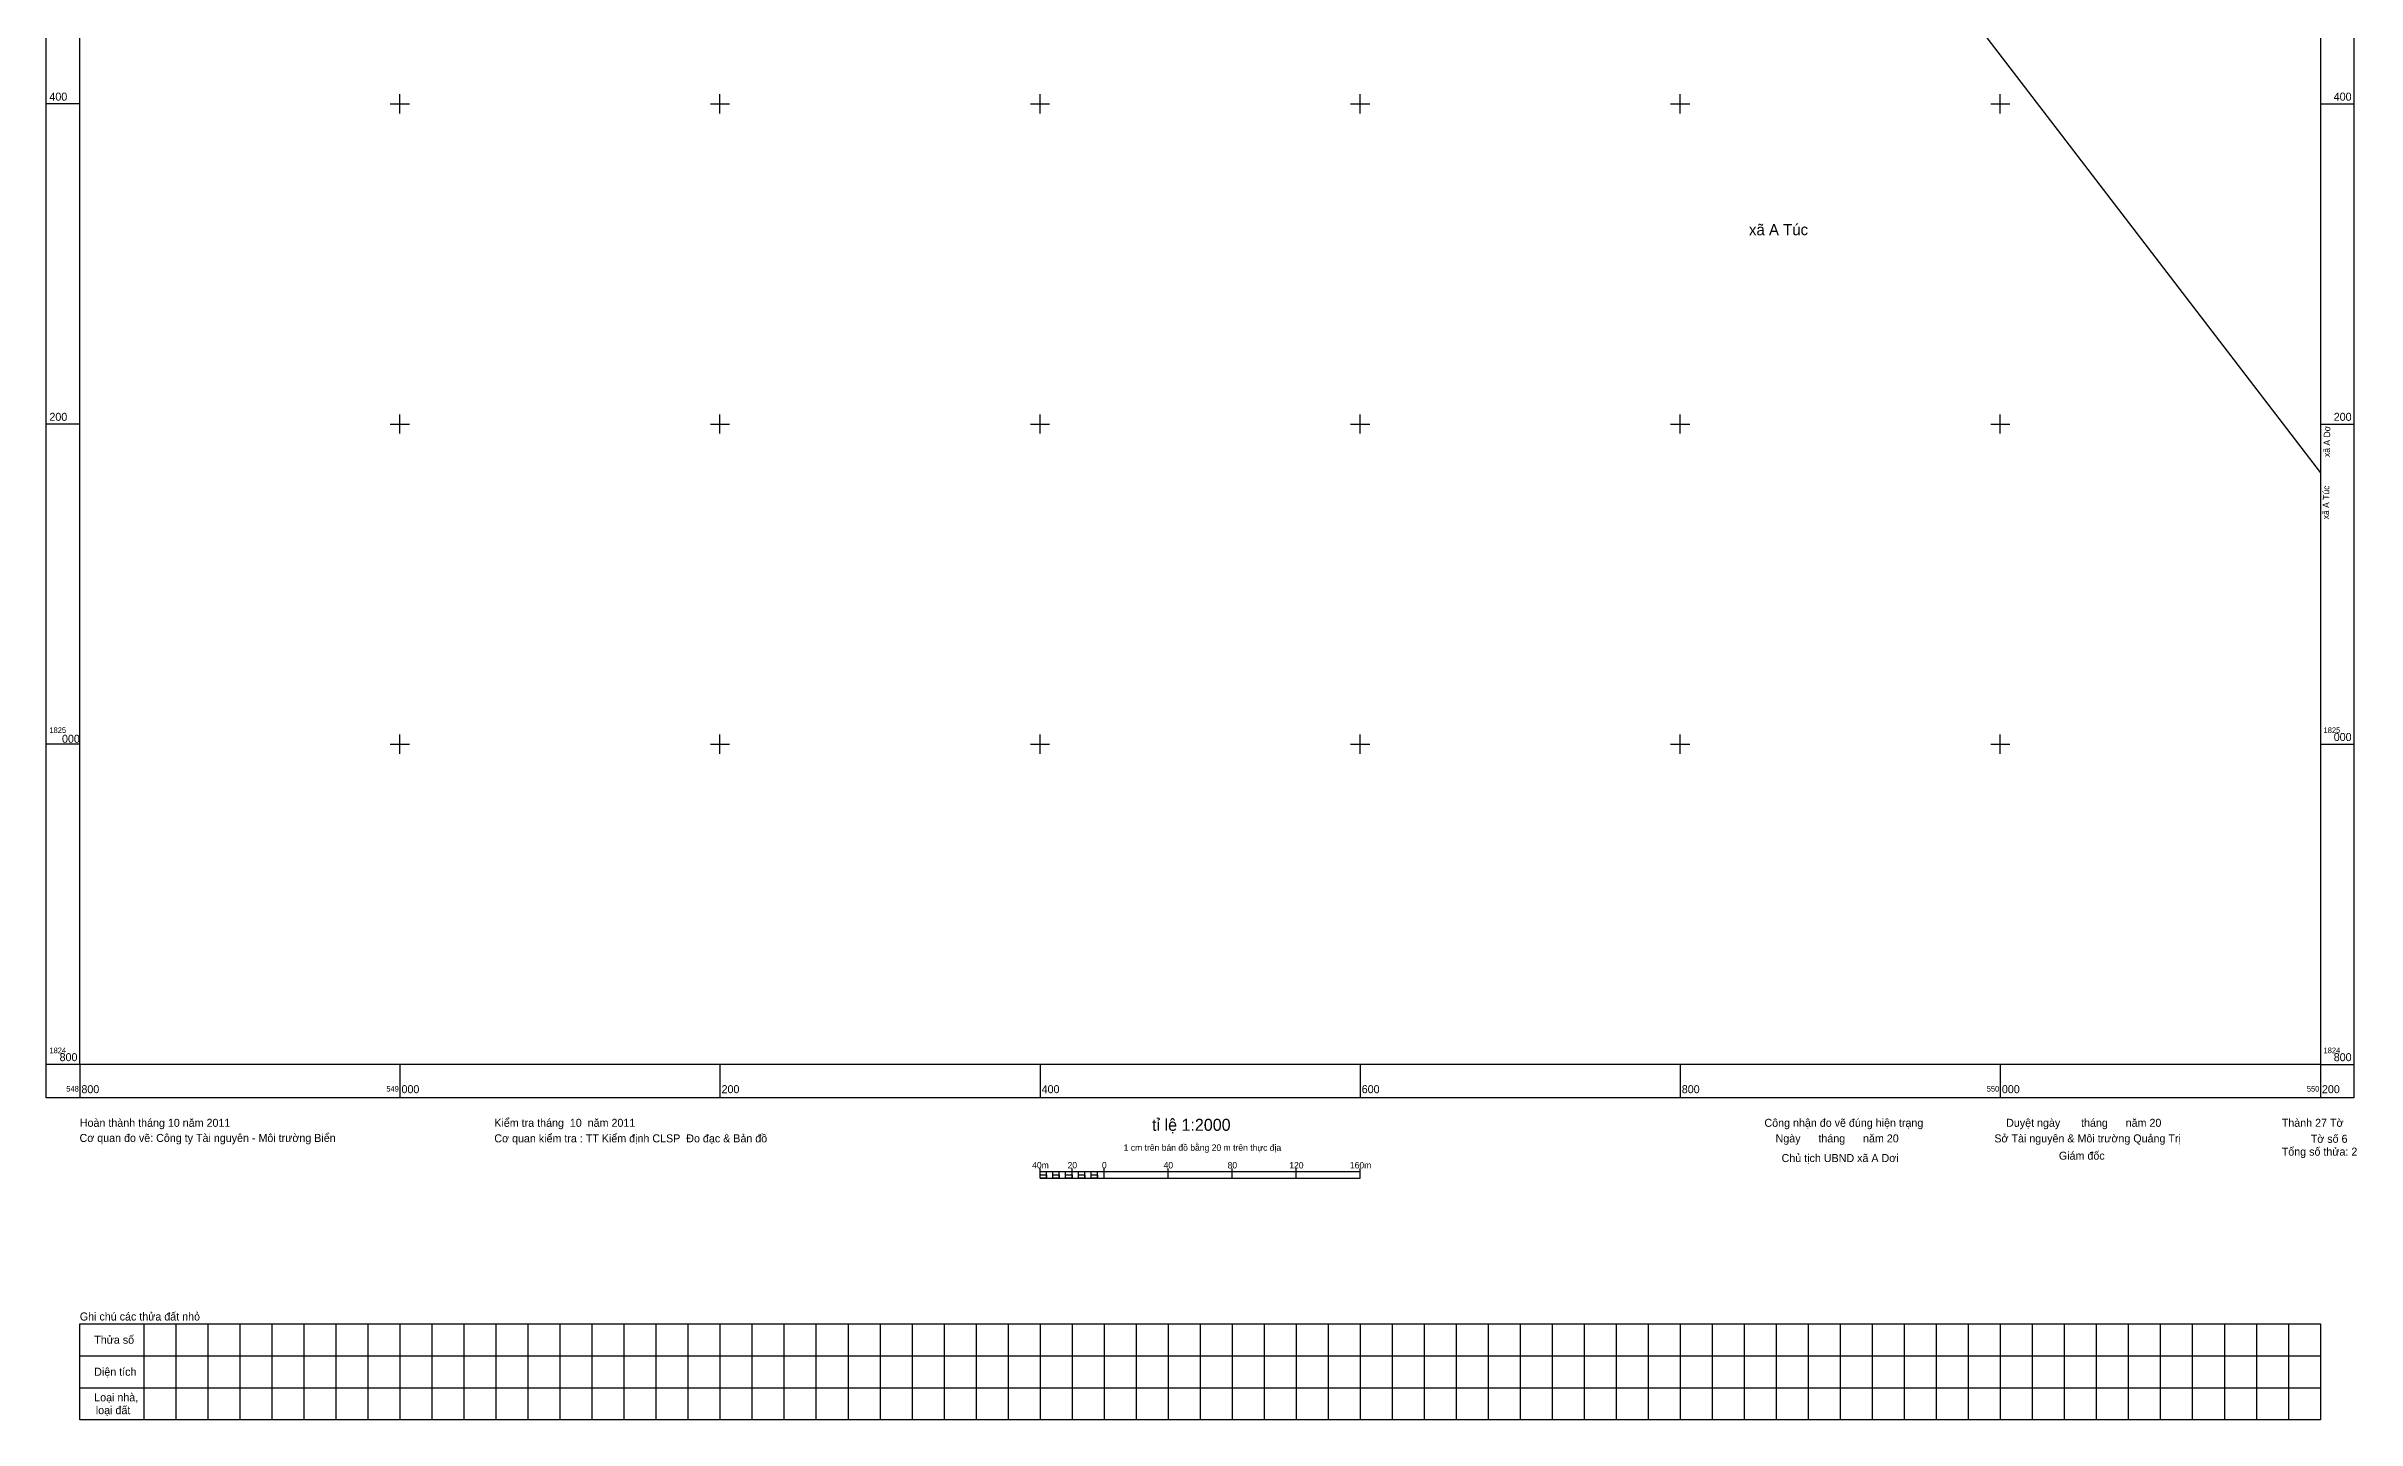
# Model space of a CAD drawing. Extents: x 548779 to 550235, y 1824578 to 1826294.
# Drawn here: x 548779 to 550223, y 1824578 to 1825436 of the extents above; entities that cross this region are included whole.
import ezdxf

# ---------------------------------------------------------------- set-up
doc = ezdxf.new("R2010")
doc.units = 0
for name, color, linetype in [('Level 46', 7, 'Continuous'), ('Level 48', 7, 'Continuous'), ('Level 63', 7, 'Continuous')]:
    doc.layers.add(name, color=color, linetype=linetype)

msp = doc.modelspace()

# ---------------------------------------------------------------- linework, layer by layer
at = {"layer": 'Level 46'}
msp.add_lwpolyline([(549928.51, 1825523.74), (550200, 1825169.56)], dxfattribs=at)
at = {"layer": 'Level 63'}
for points in [[(548779, 1826221), (550221, 1826221), (550221, 1824779), (548779, 1824779)], [(548800, 1826200), (550200, 1826200), (550200, 1824800), (548800, 1824800)], [(549400, 1824729), (549400, 1824731), (549404, 1824731), (549404, 1824729)], [(549408, 1824729), (549408, 1824731), (549412, 1824731), (549412, 1824729)], [(549416, 1824729), (549416, 1824731), (549420, 1824731), (549420, 1824729)], [(549424, 1824729), (549424, 1824731), (549428, 1824731), (549428, 1824729)], [(549432, 1824729), (549432, 1824731), (549436, 1824731), (549436, 1824729)], [(548800, 1824638), (550200, 1824638), (550200, 1824578), (548800, 1824578)]]:
    msp.add_lwpolyline(points, close=True, dxfattribs=at)
for points in [[(548800, 1825400), (548779, 1825400)], [(548994, 1825400), (549006, 1825400)], [(549000, 1825394), (549000, 1825406)], [(549194, 1825400), (549206, 1825400)], [(549200, 1825394), (549200, 1825406)], [(549394, 1825400), (549406, 1825400)], [(549400, 1825394), (549400, 1825406)], [(549594, 1825400), (549606, 1825400)], [(549600, 1825394), (549600, 1825406)], [(549794, 1825400), (549806, 1825400)], [(549800, 1825394), (549800, 1825406)], [(549994, 1825400), (550006, 1825400)], [(550000, 1825394), (550000, 1825406)], [(550200, 1825400), (550221, 1825400)], [(548800, 1825200), (548779, 1825200)], [(548994, 1825200), (549006, 1825200)], [(549000, 1825194), (549000, 1825206)], [(549194, 1825200), (549206, 1825200)], [(549200, 1825194), (549200, 1825206)], [(549394, 1825200), (549406, 1825200)], [(549400, 1825194), (549400, 1825206)], [(549594, 1825200), (549606, 1825200)], [(549600, 1825194), (549600, 1825206)], [(549794, 1825200), (549806, 1825200)], [(549800, 1825194), (549800, 1825206)], [(549994, 1825200), (550006, 1825200)], [(550000, 1825194), (550000, 1825206)], [(550200, 1825200), (550221, 1825200)], [(549000, 1824994), (549000, 1825006)], [(549200, 1824994), (549200, 1825006)], [(549400, 1824994), (549400, 1825006)], [(549600, 1824994), (549600, 1825006)], [(549800, 1824994), (549800, 1825006)], [(550000, 1824994), (550000, 1825006)], [(548800, 1825000), (548779, 1825000)], [(548994, 1825000), (549006, 1825000)], [(549194, 1825000), (549206, 1825000)], [(549394, 1825000), (549406, 1825000)], [(549594, 1825000), (549606, 1825000)], [(549794, 1825000), (549806, 1825000)], [(549994, 1825000), (550006, 1825000)], [(550200, 1825000), (550221, 1825000)], [(548800, 1824800), (548779, 1824800)], [(548800, 1824800), (548800, 1824779)], [(549000, 1824800), (549000, 1824779)], [(549200, 1824800), (549200, 1824779)], [(549400, 1824800), (549400, 1824779)], [(549600, 1824800), (549600, 1824779)], [(549800, 1824800), (549800, 1824779)], [(550000, 1824800), (550000, 1824779)], [(550200, 1824800), (550200, 1824779)], [(550200, 1824800), (550221, 1824800)], [(549400, 1824729), (549400, 1824735)], [(549400, 1824733), (549600, 1824733)], [(549404, 1824729), (549404, 1824733)], [(549408, 1824729), (549408, 1824733)], [(549412, 1824729), (549412, 1824733)], [(549416, 1824729), (549416, 1824733)], [(549420, 1824729), (549420, 1824735)], [(549420, 1824729), (549420, 1824733)], [(549424, 1824729), (549424, 1824733)], [(549428, 1824729), (549428, 1824733)], [(549432, 1824729), (549432, 1824733)], [(549436, 1824729), (549436, 1824733)], [(549440, 1824729), (549440, 1824735)], [(549480, 1824729), (549480, 1824735)], [(549520, 1824729), (549520, 1824735)], [(549560, 1824729), (549560, 1824735)], [(549600, 1824729), (549600, 1824735)], [(549400, 1824729), (549600, 1824729)], [(548840, 1824638), (548840, 1824578)], [(548860, 1824638), (548860, 1824578)], [(548880, 1824638), (548880, 1824578)], [(548900, 1824638), (548900, 1824578)], [(548920, 1824638), (548920, 1824578)], [(548940, 1824638), (548940, 1824578)], [(548960, 1824638), (548960, 1824578)], [(548980, 1824638), (548980, 1824578)], [(549000, 1824638), (549000, 1824578)], [(549020, 1824638), (549020, 1824578)], [(549040, 1824638), (549040, 1824578)], [(549060, 1824638), (549060, 1824578)], [(549080, 1824638), (549080, 1824578)], [(549100, 1824638), (549100, 1824578)], [(549120, 1824638), (549120, 1824578)], [(549140, 1824638), (549140, 1824578)], [(549160, 1824638), (549160, 1824578)], [(549180, 1824638), (549180, 1824578)], [(549200, 1824638), (549200, 1824578)], [(549220, 1824638), (549220, 1824578)], [(549240, 1824638), (549240, 1824578)], [(549260, 1824638), (549260, 1824578)], [(549280, 1824638), (549280, 1824578)], [(549300, 1824638), (549300, 1824578)], [(549320, 1824638), (549320, 1824578)], [(549340, 1824638), (549340, 1824578)], [(549360, 1824638), (549360, 1824578)], [(549380, 1824638), (549380, 1824578)], [(549400, 1824638), (549400, 1824578)], [(549420, 1824638), (549420, 1824578)], [(549440, 1824638), (549440, 1824578)], [(549460, 1824638), (549460, 1824578)], [(549480, 1824638), (549480, 1824578)], [(549500, 1824638), (549500, 1824578)], [(549520, 1824638), (549520, 1824578)], [(549540, 1824638), (549540, 1824578)], [(549560, 1824638), (549560, 1824578)], [(549580, 1824638), (549580, 1824578)], [(549600, 1824638), (549600, 1824578)], [(549620, 1824638), (549620, 1824578)], [(549640, 1824638), (549640, 1824578)], [(549660, 1824638), (549660, 1824578)], [(549680, 1824638), (549680, 1824578)], [(549700, 1824638), (549700, 1824578)], [(549720, 1824638), (549720, 1824578)], [(549740, 1824638), (549740, 1824578)], [(549760, 1824638), (549760, 1824578)], [(549780, 1824638), (549780, 1824578)], [(549800, 1824638), (549800, 1824578)], [(549820, 1824638), (549820, 1824578)], [(549840, 1824638), (549840, 1824578)], [(549860, 1824638), (549860, 1824578)], [(549880, 1824638), (549880, 1824578)], [(549900, 1824638), (549900, 1824578)], [(549920, 1824638), (549920, 1824578)], [(549940, 1824638), (549940, 1824578)], [(549960, 1824638), (549960, 1824578)], [(549980, 1824638), (549980, 1824578)], [(550000, 1824638), (550000, 1824578)], [(550020, 1824638), (550020, 1824578)], [(550040, 1824638), (550040, 1824578)], [(550060, 1824638), (550060, 1824578)], [(550080, 1824638), (550080, 1824578)], [(550100, 1824638), (550100, 1824578)], [(550120, 1824638), (550120, 1824578)], [(550140, 1824638), (550140, 1824578)], [(550160, 1824638), (550160, 1824578)], [(550180, 1824638), (550180, 1824578)], [(548800, 1824618), (550200, 1824618)], [(548800, 1824598), (550200, 1824598)]]:
    msp.add_lwpolyline(points, dxfattribs=at)

# ---------------------------------------------------------------- texts
at = {"layer": 'Level 48'}
msp.add_text('xã A Túc', height=7, rotation=0.15671, dxfattribs=at).set_placement((549842.98, 1825317.87))
at = {"layer": 'Level 63'}
for s, height, p in [('400', 5, (548781, 1825402)), ('400', 5, (550208.36, 1825402)), ('200', 5, (548781, 1825202)), ('200', 5, (550208.36, 1825202)), ('1825', 3.5, (548781, 1825007)), ('000', 5, (548788.87, 1825000.9)), ('1825', 3.5, (550202, 1825007)), ('000', 5, (550208.36, 1825002)), ('1824', 3.5, (548781, 1824807)), ('800', 5, (548787.36, 1824802)), ('1824', 3.5, (550202, 1824807)), ('800', 5, (550208.36, 1824802)), ('548', 3.5, (548791.55, 1824783)), ('800', 5, (548801, 1824782)), ('549', 3.5, (548991.55, 1824783)), ('000', 5, (549001, 1824782)), ('200', 5, (549201, 1824782)), ('400', 5, (549401, 1824782)), ('600', 5, (549601, 1824782)), ('800', 5, (549801, 1824782)), ('550', 3.5, (549991.55, 1824783)), ('000', 5, (550001, 1824782)), ('550', 3.5, (550191.55, 1824783)), ('200', 5, (550201, 1824782)), ('Hoàn thành tháng 10 năm 2011 ', 5, (548800, 1824761)), ('Kiểm tra tháng  10  năm 2011 ', 5, (549059, 1824761)), ('tỉ lệ 1:2000', 7.5, (549470, 1824758.5)), ('Công nhận đo vẽ đúng hiện trạng', 5, (549852.64, 1824761)), ('Duyệt ngày       tháng      năm 20', 5, (550003.65, 1824761)), ('Thành 27 Tờ', 5, (550175.89, 1824761)), ('Cơ quan đo vẽ: Công ty Tài nguyên - Môi trường Biển ', 5, (548799.83, 1824751.55)), ('Cơ quan kiểm tra : TT Kiểm định CLSP  Đo đạc & Bản đồ', 5, (549059, 1824751.29)), ('1 cm trên bản đồ bằng 20 m trên thực địa', 4, (549452.24, 1824746)), ('Ngày      tháng      năm 20', 5, (549859.61, 1824751.26)), ('Sở Tài nguyên & Môi trường Quảng Trị', 5, (549996.29, 1824751.26)), ('Giám đốc ', 5, (550036.62, 1824740.46)), ('Tổng số thửa: 2', 5, (550175.88, 1824743)), ('Tờ số 6', 5, (550193.99, 1824751)), ('40m', 4, (549395.05, 1824735)), ('20', 4, (549417.2, 1824735)), ('0', 4, (549438.66, 1824735)), ('40', 4, (549477.2, 1824735)), ('80', 4, (549517.2, 1824735)), ('120', 4, (549555.74, 1824735)), ('160m', 4, (549593.6, 1824735)), ('Chủ tịch UBND xã A Dơi', 5, (549863.36, 1824738.99)), ('Ghi chú các thửa đất nhỏ', 5, (548800, 1824640)), ('Thửa số', 5, (548809, 1824625.5)), ('Diện tích', 5, (548809, 1824605.5)), ('Loại nhà,', 5, (548809, 1824589.5)), ('loại đất', 5, (548810, 1824581.5))]:
    msp.add_text(s, height=height, dxfattribs=at).set_placement(p)
msp.add_text(' xã A Túc            xã A Dơi', height=4, rotation=89.14672, dxfattribs=at).set_placement((550205.33, 1825138.96))

doc.saveas('drawing.dxf')
